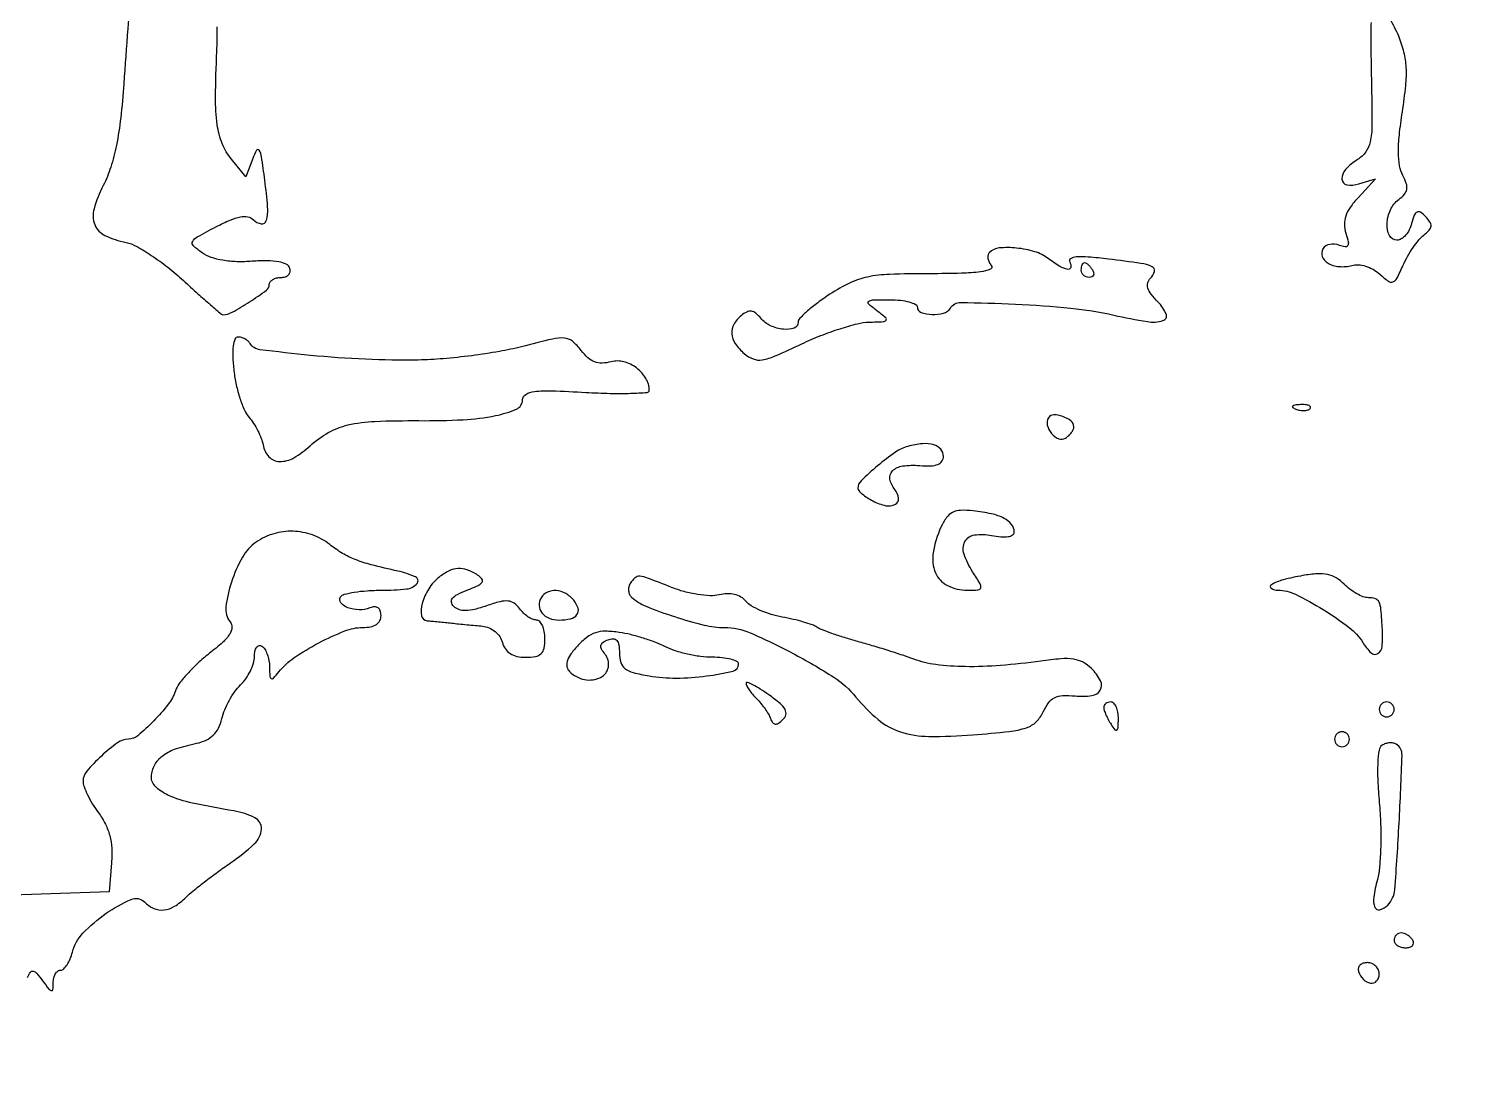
# Model space of a CAD drawing. Extents: x 0 to 5034, y 0 to 2560.
# Drawn here: x 191.7 to 383.4, y 1139.9 to 1279.4 of the extents above; entities that cross this region are included whole.
import ezdxf

# ---------------------------------------------------------------- set-up
doc = ezdxf.new("R2010")
doc.units = 0

msp = doc.modelspace()

# ---------------------------------------------------------------- linework, layer by layer
for points in [[(524.94203, 1406.5, -0.000002), (524.957967, 1420.439069, -0.000002), (524.972858, 1433.372917, -0.000002), (524.985445, 1444.229163, -0.000017)], [(205.425326, 1284.432423, 0.004765), (205.002365, 1279.416581, 0.00155), (204.471201, 1272, -0.011364), (204.053321, 1267.426774, -0.021395), (203.475037, 1263.765028, -0.02634), (202.708607, 1260.789314, -0.041219), (201.710999, 1258.342499, 0.046785), (200.473867, 1255.209063, 0.167351), (200.578073, 1253.08849, 0.188528), (201.939735, 1251.636811, 0.061761), (204.772426, 1250.693887, -0.077184), (206.145813, 1250.189397, -0.020105), (208.161123, 1248.964039, -0.019947), (210.372105, 1247.364162, -0.019192), (212.478204, 1245.573372, 0.003009), (214.409675, 1243.820283, 0.00476), (216.088489, 1242.343428, 0.001335), (217.560145, 1241.080292, 0.178518), (217.777864, 1241, 0.127226), (219.015559, 1241.320116, 0.01702), (221.34549, 1242.71745, 0.013084), (223.614875, 1244.27144, 0.240535), (224, 1245.02568, -0.159607), (224.121729, 1245.397306, -0.096819), (224.465104, 1245.713794, -0.078504), (224.977822, 1245.927522, -0.059636), (225.583333, 1246, 0.081869), (226.156237, 1246.094439, 0.124461), (226.577675, 1246.367188, 0.144188), (226.780541, 1246.774237, 0.125998), (226.744923, 1247.25, 0.203316), (226.277675, 1247.775738, 0.066043), (225.266998, 1248.100794, 0.044612), (223.757083, 1248.237228, 0.018418), (221.70409, 1248.163528, -0.025233), (219.618537, 1248.117096, -0.034537), (217.749856, 1248.299387, -0.039545), (216.177951, 1248.692965, -0.071779), (214.997575, 1249.289145, -0.033706), (213.81414, 1250.243015, -0.339004), (213.712739, 1250.829099, -0.146196), (214.299909, 1251.431364, -0.006817), (216.834154, 1252.796539, -0.01795), (218.753182, 1253.710764, -0.055979), (220.119774, 1254.128792, -0.092596), (221.11915, 1254.129139, -0.151412), (221.862412, 1253.737588, 0.155999), (222.913707, 1253.195748, 0.381506), (223.592151, 1253.623497, 0.089377), (223.776648, 1255.442954, 0.013666), (223.394942, 1259.080439, 0.004208), (222.953847, 1262.203712, 0.091776), (222.653998, 1263.074134, 0.582046), (222.301934, 1263.074759, 0.040003), (221.773318, 1261.947177), (220.85661, 1259.5), (218.928305, 1261.860784, -0.076377), (217.688842, 1263.964389, -0.061173), (217.01767, 1266.50996, -0.036404), (216.786155, 1270.190091, -0.008651), (216.953619, 1276.333752, 0.014978), (217.001737, 1279.629484, 0.060916)], [(371.896533, 1280.25, 0.015221), (371.865624, 1279.170134, 0.001776), (371.878606, 1276.755448, 0.002131), (371.916486, 1273.883359, 0.00174), (371.980799, 1270.811099, -0.007507), (372.022494, 1266.374613, -0.050614), (371.788455, 1264.190701, -0.105837), (371.192869, 1262.852667, -0.096011), (370.084265, 1261.820552, 0.06579), (368.462384, 1260.482943, 0.202842), (367.98565, 1259.17496, 0.356853), (368.653971, 1258.437523, 0.112269), (370.25, 1258.556823), (372.5, 1259.248422), (370.15561, 1256.709287, 0.033171), (369.096141, 1255.397049, 0.070897), (368.505941, 1254.239025, 0.086455), (368.328252, 1253.118813, 0.07317), (368.52101, 1251.933804, -0.020023), (368.837344, 1250.778646, -0.181855), (368.769481, 1250.269576, -0.319708), (368.420773, 1250.096977, -0.051833), (367.647424, 1250.305054, 0.134176), (366.353769, 1250.434394, 0.212187), (365.439672, 1249.828583, 0.244218), (365.350891, 1248.825581, 0.156078), (366.121885, 1247.911025, 0.073509), (366.782416, 1247.620828, 0.043606), (367.630292, 1247.466504, 0.04261), (368.52294, 1247.459618, 0.056171), (369.321664, 1247.612961, -0.09462), (370.165463, 1247.70891, -0.056015), (371.16414, 1247.519571, -0.052632), (372.169582, 1247.089198, -0.056548), (373.036843, 1246.466657, 0.024967), (374.22847, 1245.491867, 0.251848), (374.842257, 1245.403941, 0.189014), (375.364166, 1245.866117, 0.013871), (376.202983, 1247.626524, -0.024981), (376.801205, 1248.81338, -0.02121), (377.545982, 1250.003329, -0.021746), (378.318462, 1251.029798, -0.054666), (378.987804, 1251.682679, 0.039686), (379.71621, 1252.351874, 0.165552), (379.955905, 1252.888212, 0.174409), (379.812606, 1253.442038, 0.04507), (379.217247, 1254.165433, 0.046062), (378.522955, 1254.75028, 0.274435), (378.069484, 1254.783126, 0.19154), (377.709354, 1254.379837, 0.023667), (377.350615, 1253.232753, -0.054587), (377.024471, 1252.378843, -0.06217), (376.531887, 1251.655871, -0.071685), (375.955833, 1251.165321, -0.141503), (375.383369, 1251, -0.283386), (374.378908, 1251.61901, -0.128364), (374.042421, 1253.190894, -0.096816), (374.502906, 1255.093363, -0.12792), (375.626612, 1256.468922, 0.055466), (376.380367, 1257.160201, 0.138443), (376.69761, 1257.829454, 0.124544), (376.634582, 1258.612722, 0.040845), (376.170006, 1259.682341, -0.083238), (375.732195, 1260.980381, -0.037893), (375.582437, 1262.770556, -0.028261), (375.697579, 1265.128355, -0.012287), (376.104015, 1268.240208, 0.012943), (376.558598, 1271.75663, 0.037809), (376.624825, 1274.200229, 0.049162), (376.32281, 1276.243735, 0.037719), (375.611648, 1278.387032, 0.036797), (374.415114, 1280.746433, 0.141709)], [(191.560307, 1152, -0.054868), (191.927459, 1152.705139, -0.308526), (192.301281, 1152.855574, -0.164315), (192.768618, 1152.574392, -0.017247), (193.57142, 1151.55887, 0.008043), (194.415607, 1150.449633, 0.184794), (194.751855, 1150.248665, 0.437188), (194.956824, 1150.404824, 0.023866), (195, 1151.30887, -0.056064), (195.072763, 1151.955751, -0.075544), (195.288153, 1152.503231, -0.09482), (195.60671, 1152.870344, -0.168319), (195.980948, 1153, 0.193378), (196.400341, 1153.168504, 0.05672), (196.852626, 1153.712728, 0.047815), (197.265702, 1154.497489, 0.03578), (197.570861, 1155.426309, -0.131611), (198.976395, 1157.953148, -0.048258), (202.114734, 1160.623549, -0.047958), (205.44234, 1162.496818, -0.309962), (207.237802, 1162.162198, 0.092032), (208.506794, 1161.290581, 0.131729), (209.848564, 1161.079064, 0.112408), (211.272442, 1161.565937, 0.05569), (212.783646, 1162.75, -0.022597), (213.748514, 1163.614677, -0.006913), (215.2819, 1164.8337, -0.006904), (217.038589, 1166.152704, -0.007501), (218.783646, 1167.386001, 0.036918), (221.979408, 1169.93891, 0.19134), (222.933312, 1171.939892, 0.301586), (222.073921, 1173.444044, 0.075716), (219.25, 1174.363423, -0.012566), (213.694152, 1175.424616, -0.049851), (210.392792, 1176.494816, -0.100883), (208.65651, 1177.719183, -0.229862), (208.188822, 1179.211768, -0.096671), (208.725484, 1180.724234, -0.106666), (209.778605, 1181.863237, -0.07486), (211.526056, 1182.734645, -0.026501), (214.23477, 1183.455669, 0.055926), (215.517406, 1183.879155, 0.085864), (216.479255, 1184.539941, 0.085578), (217.165328, 1185.487254, 0.0552), (217.625715, 1186.76523, -0.040872), (218.012353, 1187.943048, -0.027147), (218.635235, 1189.222167, -0.027345), (219.380957, 1190.406024, -0.046988), (220.140944, 1191.288955, 0.049036), (220.852448, 1192.122425, 0.038661), (221.453902, 1193.145798, 0.039875), (221.865941, 1194.19458, 0.073793), (222, 1195.097972, -0.0489), (222.071617, 1195.828502, -0.106429), (222.29375, 1196.343093, -0.183072), (222.621805, 1196.562316, -0.19765), (223, 1196.5, -0.119837), (223.386294, 1196.108484, -0.047067), (223.715592, 1195.419912, -0.043102), (223.945683, 1194.574968, -0.041324), (224.031803, 1193.690983, 0.012106), (224.07991, 1192.449312, 0.261772), (224.271689, 1192.153371, 0.341221), (224.57785, 1192.207159, 0.017038), (225.281803, 1193.034245, -0.075329), (227.30716, 1194.918593, -0.028087), (230.643419, 1196.931223, -0.027413), (234.126061, 1198.536198, -0.094537), (236.55716, 1199, 0.048456), (237.60428, 1199.101716, 0.097354), (238.369966, 1199.414459, 0.12739), (238.832492, 1199.925592, 0.121112), (239, 1200.606989, 0.077669), (238.900225, 1201.245425, 0.166102), (238.606191, 1201.640962, 0.166138), (238.131663, 1201.773866, 0.07771), (237.5, 1201.638374, -0.094542), (236.042054, 1201.376259, -0.08673), (234.541956, 1201.65492, -0.132129), (233.618271, 1202.313556, -0.320935), (233.564761, 1203.104785, -0.195105), (234.043057, 1203.454877, -0.021245), (235.406924, 1203.737031, -0.023511), (237.126122, 1203.93475, -0.016874), (239.059017, 1204, 0.026091), (242.433826, 1204.176223, 0.192643), (243.832283, 1204.913121, 0.500882), (243.633609, 1205.787204, 0.049946), (241.25, 1206.573893, -0.007876), (237.680045, 1207.427599, -0.030379), (235.510829, 1208.125376, -0.042918), (233.84374, 1208.946649, -0.029881), (232.115141, 1210.137561, 0.078506), (229.797518, 1211.422777, 0.079307), (227.204745, 1211.925048, 0.079903), (224.601217, 1211.594197, 0.081466), (222.251808, 1210.46382, 0.110813), (220.392396, 1208.42357, 0.050116), (218.915333, 1205.099839, 0.049752), (218.170706, 1201.748211, 0.202032), (218.735113, 1199.781732, -0.18675), (218.983586, 1199.003241, -0.130859), (218.69047, 1198.120309, -0.065234), (217.739744, 1197.016564, -0.016649), (215.925133, 1195.5, 0.02133), (214.40428, 1194.204582, 0.021825), (213.011444, 1192.79375, 0.022215), (211.914772, 1191.467461, 0.079832), (211.40226, 1190.5, -0.083077), (210.435261, 1188.702718, -0.02798), (208.47676, 1186.44855, -0.023942), (206.357696, 1184.467904, -0.177782), (205.083337, 1184, 0.158301), (203.640084, 1183.531318, 0.029313), (201.451815, 1181.73772, 0.028498), (199.492065, 1179.711008, 0.179807), (199, 1178.386927, 0.08896), (199.134256, 1177.638312, 0.024178), (199.608031, 1176.527808, 0.023662), (200.277633, 1175.298935, 0.022606), (201.069894, 1174.119334, -0.043317), (201.993649, 1172.612848, -0.052132), (202.577503, 1171.058451, -0.049748), (202.844555, 1169.357457, -0.034501), (202.819894, 1167.409827), (202.5, 1163.5), (179, 1162.715236, -0.003723)], [(181.787941, 1135.406487, 0.000138), (145.482694, 1135.489834, 0.000797)]]:
    msp.add_lwpolyline(points, format="xyb")
for points in [[(320.675343, 1249.342009, 0.144121), (320.493114, 1249.007749, 0.088702), (320.476902, 1248.556526, 0.07543), (320.62635, 1248.058627, 0.062739), (320.923787, 1247.592009, -0.511905), (320.794556, 1247.093081, -0.05998), (319.477799, 1246.755062, -0.026514), (316.921733, 1246.554132, -0.006358), (312.665111, 1246.5, 0.008238), (307.255053, 1246.410861, 0.04256), (304.285131, 1246.058716, 0.06233), (301.960635, 1245.268779, 0.031084), (299.25, 1243.737455, 0.015214), (297.621987, 1242.607323, 0.021439), (296.248438, 1241.496343, 0.018425), (295.214704, 1240.514175, 0.195984), (295, 1239.987455, -0.317686), (294.451143, 1239.210802, -0.111652), (293.019305, 1239.041053, -0.082448), (291.278717, 1239.52072, -0.111622), (289.989766, 1240.512331, 0.046911), (289.309769, 1241.190863, 0.137756), (288.710546, 1241.456146, 0.150414), (288.094431, 1241.359496, 0.059704), (287.367321, 1240.889886, 0.088483), (286.364181, 1239.702696, 0.151064), (286.076812, 1238.448283, 0.132921), (286.539948, 1237.134642, 0.06186), (287.75, 1235.773786, 0.090896), (288.953266, 1235.05393, 0.132202), (290.177969, 1234.937281, 0.061095), (291.929532, 1235.45989, 0.007861), (295.5, 1237.087532, -0.016475), (298.017231, 1238.183072, -0.016131), (300.61875, 1239.118825, -0.016246), (302.951307, 1239.790919, -0.056818), (304.5, 1240.000537, 0.005926), (306.430637, 1240.064022, 0.234427), (306.793232, 1240.264593, 0.388868), (306.748533, 1240.589422, 0.011186), (305.55887, 1241.531803, -0.018207), (304.45004, 1242.435778, -0.459576), (304.453905, 1242.782032, -0.171029), (304.970459, 1242.976037, -0.005124), (307.30887, 1243, -0.025603), (308.723315, 1242.927523, -0.040567), (309.915731, 1242.70625, -0.048853), (310.760267, 1242.386244, -0.285112), (311, 1242, 0.315209), (311.492153, 1241.296887, 0.080933), (312.932364, 1241.02307, 0.072146), (314.524336, 1241.211279, 0.191154), (315.427831, 1241.883229, -0.264174), (316.8043, 1242.636401, -0.006725), (324.14973, 1242.420942, -0.014723), (331.567753, 1241.884299, -0.029634), (337.35655, 1240.944689, 0.014169), (341.871324, 1240.067858, 0.11378), (343.96963, 1240.20043, 0.449342), (344.386733, 1241.094514, 0.094602), (343.2875, 1242.7125, -0.029205), (342.367374, 1243.746888, -0.090726), (341.931731, 1244.568269, -0.145522), (341.919499, 1245.260036, -0.129228), (342.283333, 1245.883333, 0.133165), (342.814559, 1246.809791, 0.364565), (342.514244, 1247.44223, 0.071864), (340.997599, 1247.886248, 0.005149), (336.637852, 1248.460769, 0.009201), (333.940917, 1248.737695, 0.039019), (332.31944, 1248.747297, 0.111401), (331.557119, 1248.516515, 0.425306), (331.446869, 1248.085968, -0.170691), (331.602966, 1247.372702, -0.423173), (331.219753, 1247.082903, -0.097224), (330.108519, 1247.484769, -0.026685), (328.55887, 1248.531803, 0.088345), (326.755493, 1249.450874, 0.048209), (324.31341, 1249.942744, 0.048144), (321.989796, 1249.957149, 0.175619)], [(334.5, 1247, -0.082592), (334.656512, 1246.6179, -0.161196), (334.6254, 1246.29375, -0.182303), (334.413961, 1246.078288, -0.108972), (334.059017, 1246, -0.093332), (333.654762, 1246.076123, -0.09642), (333.311086, 1246.29375, -0.099167), (333.081062, 1246.618444, -0.105053), (333, 1247, -0.042167), (333.032345, 1247.382849, -0.061769), (333.129539, 1247.70625, -0.081139), (333.272352, 1247.92554, -0.210953), (333.440983, 1248, -0.151918), (333.65171, 1247.934461, -0.038439), (333.933975, 1247.70625, -0.035638), (334.231006, 1247.382774, -0.029505)], [(219.251684, 1233.45942, 0.025623), (219.559097, 1231.595716, 0.024725), (220.058174, 1229.750493, 0.025526), (220.660309, 1228.172978, 0.077533), (221.278499, 1227.20942, -0.037992), (221.885407, 1226.409804, -0.025757), (222.455623, 1225.418015, -0.026008), (222.909569, 1224.396789, -0.046253), (223.158246, 1223.511484, 0.142056), (223.951061, 1221.925744, 0.204007), (225.365065, 1221.29011, 0.136005), (227.29153, 1221.782801, 0.05673), (229.470851, 1223.385406, -0.058979), (231.914071, 1225.16525, -0.071162), (234.559054, 1226.190175, -0.046946), (238.17857, 1226.677287, -0.012045), (244.088612, 1226.771052, 0.015156), (250.012569, 1226.901911, 0.036605), (254.356874, 1227.450327, 0.051795), (257.181949, 1228.331189, 0.299789), (258, 1229.572948, -0.27071), (258.425415, 1230.301106, -0.099539), (259.601269, 1230.684102, -0.037741), (261.901547, 1230.778491, -0.005727), (266.5, 1230.567328, 0.008462), (269.759246, 1230.435523, 0.014143), (272.503125, 1230.448666, 0.0078), (274.726577, 1230.556977, 0.395511), (275, 1230.848564, 0.136451), (274.554451, 1232.450801, 0.096389), (273.295377, 1233.844656, 0.095543), (271.594254, 1234.673679, 0.13104), (269.899538, 1234.677685, -0.056969), (268.679338, 1234.500232, -0.098108), (267.670192, 1234.668255, -0.093105), (266.766098, 1235.217907, -0.047288), (265.861067, 1236.200434, 0.055396), (264.689236, 1237.432024, 0.160608), (263.611314, 1237.863915, 0.073543), (262.00539, 1237.728321, 0.005876), (257.861067, 1236.701796, -0.02056), (254.886453, 1236.057062, -0.010978), (251.165438, 1235.493263, -0.010911), (247.334761, 1235.083372, -0.016706), (244, 1234.911927, -0.015596), (236.914537, 1235.005686, -0.013557), (229.508229, 1235.536393, -0.006629), (222.730953, 1236.297988, -0.226787), (221.408689, 1237.147745, 0.078637), (221.128077, 1237.47387, 0.053377), (220.722074, 1237.74965, 0.052686), (220.259676, 1237.936884, 0.06998), (219.810931, 1238, 0.306093), (219.388459, 1237.714632, 0.065116), (219.154862, 1236.809604, 0.041847), (219.099683, 1235.39196, 0.016876)], [(361.8125, 1228.316886, 0.051402), (362.359369, 1228.160852, 0.05415), (362.916927, 1228.123424, 0.060344), (363.402231, 1228.202593, 0.126455), (363.729167, 1228.395833, 0.296942), (363.77538, 1228.614691, 0.208169), (363.592839, 1228.799335, 0.077125), (363.112848, 1228.910055, 0.028489), (362.416667, 1228.921053, 0.018894), (361.670344, 1228.862007, 0.168741), (361.37858, 1228.720685, 0.470617), (361.395823, 1228.538436, 0.054073)], [(328.598008, 1227.15858, 0.201697), (328.441329, 1226.159267, 0.114471), (329.005503, 1225.04994, 0.122857), (329.966627, 1224.352292, 0.238621), (330.888197, 1224.430902, 0.049254), (331.313504, 1224.755568, 0.047334), (331.673408, 1225.161175, 0.051076), (331.919942, 1225.582804, 0.107169), (332, 1225.952028, 0.230399), (331.624228, 1226.724222, 0.081225), (330.515848, 1227.333933, 0.083886), (329.299679, 1227.547006, 0.261551)], [(309.715165, 1223.314404, 0.088124), (308.053945, 1222.541208, 0.021884), (305.66573, 1220.706104, 0.016782), (303.439908, 1218.704154, 0.203944), (303, 1217.670513, 0.192295), (303.118512, 1217.373757, 0.029216), (303.593571, 1216.928991, 0.029172), (304.246822, 1216.446935, 0.021505), (305.020667, 1215.98894, 0.070058), (306.743455, 1215.357122, 0.17635), (308.048035, 1215.537623, 0.313254), (308.476617, 1216.366803, 0.141594), (307.962468, 1217.545223, -0.124134), (307.305268, 1218.920733, -0.256939), (307.651211, 1220.022337, -0.159265), (309.028522, 1220.683646, -0.052218), (311.306623, 1220.746127, 0.026351), (312.792282, 1220.710119, 0.085702), (313.754266, 1220.904567, 0.149926), (314.29572, 1221.331834, 0.152439), (314.5, 1221.986305, 0.18173), (314.139663, 1222.944972, 0.146274), (313.200932, 1223.535128, 0.091751), (311.687541, 1223.668282, 0.041171)], [(314.163059, 1212.458531, 0.065363), (313.117848, 1209.043228, 0.142151), (313.432216, 1206.344444, 0.179618), (315.041664, 1204.629995, 0.115898), (317.723053, 1204, 0.019171), (319.153059, 1204.054848, 0.315927), (319.502491, 1204.342473, 0.206172), (319.428944, 1204.877776, 0.009214), (318.413102, 1206.49228, -0.062806), (317.260598, 1208.850428, -0.205761), (317.390691, 1210.542999, -0.24298), (318.655495, 1211.429837, -0.083237), (320.961943, 1211.357611, 0.026381), (322.222394, 1211.174011, 0.060484), (323.179999, 1211.201719, 0.101843), (323.781542, 1211.423165, 0.259361), (324, 1211.815983, 0.171706), (323.640153, 1212.832945, 0.103547), (322.638301, 1213.650166, 0.065826), (320.94545, 1214.261258, 0.026308), (318.507814, 1214.660548, 0.034312), (316.804677, 1214.730688, 0.110864), (315.713467, 1214.454073, 0.122604), (314.907671, 1213.75714, 0.046583)], [(246.792105, 1205.75, 0.085337), (245.403587, 1204.211908, 0.074016), (244.524001, 1202.222586, 0.107394), (244.434724, 1200.588524, 0.34721), (245.182612, 1199.90146, -0.003568), (245.82698, 1199.848635, -0.001464), (246.700517, 1199.768164, -0.001448), (247.63782, 1199.67631, -0.001856), (248.5, 1199.58606, 0.001794), (249.419604, 1199.489684, 0.001003), (250.539177, 1199.378676, 0.001), (251.671438, 1199.27099, 0.001627), (252.633369, 1199.1846, -0.081488), (253.496781, 1198.965118, -0.069286), (254.29939, 1198.473146, -0.070025), (254.929541, 1197.786782, -0.087), (255.289749, 1197, 0.083343), (255.68466, 1196.1206, 0.103336), (256.323367, 1195.493194, 0.091055), (257.227648, 1195.122623, 0.051875), (258.40638, 1195, 0.041855), (259.738789, 1195.111733, 0.151058), (260.490638, 1195.490976, 0.156397), (260.88234, 1196.2192, 0.045836), (261, 1197.5, 0.043643), (260.916304, 1198.457036, 0.063407), (260.665196, 1199.265625, 0.083119), (260.295907, 1199.812887, 0.205661), (259.860243, 1200, -0.104027), (259.343294, 1200.10873, -0.045298), (258.726282, 1200.449943, -0.042206), (258.113291, 1200.945692, -0.043782), (257.600463, 1201.531722, 0.078933), (256.867426, 1202.259626, 0.135785), (256.065996, 1202.556196, 0.086061), (254.969988, 1202.460389, 0.019136), (253.164457, 1201.907485, -0.022106), (251.555135, 1201.425096, -0.057909), (250.361065, 1201.267368, -0.084879), (249.458359, 1201.407225, -0.116102), (248.761397, 1201.838603, -0.145972), (248.457154, 1202.401519, -0.227094), (248.586408, 1202.927404, -0.106335), (249.241982, 1203.448179, -0.024032), (250.553276, 1204.020256, 0.015788), (252.0172, 1204.630403, 0.134405), (252.559352, 1205.081222, 0.333265), (252.544474, 1205.525612, 0.082687), (251.966116, 1206.042103, 0.052002), (250.560393, 1206.738637, 0.103498), (249.337419, 1206.923305, 0.10251), (248.135226, 1206.602591, 0.05034)], [(272.446149, 1204.912868, 0.084503), (272.254574, 1204.44006, 0.079984), (272.225098, 1203.921101, 0.083143), (272.358512, 1203.436772, 0.103462), (272.637132, 1203.063251, 0.084627), (274.599562, 1201.846903, 0.01776), (278.407572, 1200.454735, 0.019014), (282.368423, 1199.328822, 0.059804), (285.107752, 1199, -0.102184), (288.534836, 1198.292222, -0.019906), (294.254135, 1195.549704, -0.021041), (299.776673, 1192.32128, -0.080042), (302.741286, 1189.663758, 0.049804), (305.730762, 1186.640305, 0.094865), (308.716526, 1185.000013, 0.0757), (312.544842, 1184.374009, 0.022988), (318.437923, 1184.580316, 0.006906), (323.356902, 1185.047909, 0.052293), (325.632946, 1185.540355, 0.113922), (326.95328, 1186.339779, 0.093262), (327.905651, 1187.692272, -0.051772), (328.616541, 1188.902851, -0.118997), (329.419887, 1189.578796, -0.105419), (330.508861, 1189.859812, -0.035446), (332.158146, 1189.812997, 0.058362), (334.421028, 1189.852267, 0.228105), (335.557139, 1190.600642, 0.264543), (335.58537, 1191.852666, 0.072805), (334.3634, 1193.493743, 0.073508), (333.240991, 1194.327068, 0.086539), (331.985513, 1194.742073, 0.056827), (330.27428, 1194.798684, 0.015286), (327.568757, 1194.497045, -0.015604), (322.158597, 1193.897344, -0.023512), (317.417802, 1193.744749, -0.027341), (313.462085, 1194.020141, -0.058826), (310.5, 1194.750328, 0.00934), (309.034967, 1195.269437, 0.003999), (307.059375, 1195.910673, 0.003955), (304.942437, 1196.560753, 0.0052), (303, 1197.118542, -0.007803), (301.203768, 1197.644487, -0.009307), (299.528125, 1198.198037, -0.008249), (298.136165, 1198.712737, -0.058306), (297.5, 1199.049737, 0.067476), (296.894051, 1199.356688, 0.013071), (295.721704, 1199.729634, 0.013684), (294.321013, 1200.093997, 0.012263), (292.850483, 1200.396072, -0.029554), (291.364246, 1200.75532, -0.028724), (289.916133, 1201.289986, -0.029975), (288.701615, 1201.908532, -0.08699), (287.98606, 1202.516796, 0.086029), (287.316507, 1203.088161, 0.074896), (286.461374, 1203.434968, 0.067955), (285.465663, 1203.534948, 0.052618), (284.385314, 1203.38186, -0.073039), (283.191292, 1203.261954, -0.027657), (281.519447, 1203.431441, -0.026683), (279.693738, 1203.819974, -0.029402), (277.9795, 1204.391526, 0.00365), (274.791257, 1205.640285, 0.068122), (273.742714, 1205.885767, 0.206472), (273.090049, 1205.674337, 0.074317)], [(362.738957, 1205.972076, 0.020719), (360.1102, 1205.397025, 0.06946), (358.486889, 1204.71931, 0.565006), (358.483205, 1204.260276, 0.138434), (359.405263, 1204, -0.113954), (361.75804, 1203.456728, -0.024386), (365.456308, 1201.423746, -0.025426), (368.967859, 1199.009876, -0.091556), (370.782707, 1197.002734, 0.06076), (371.913008, 1195.587408, 0.34866), (372.803785, 1195.49392, 0.231908), (373.389353, 1196.451919, 0.038175), (373.426342, 1198.683799, 0.006015), (373.228008, 1201.442474, 0.082291), (372.98201, 1202.41393, 0.216655), (372.492854, 1202.853323, 0.076434), (371.538955, 1203, -0.091399), (370.852837, 1203.126477, -0.036285), (369.981587, 1203.533583, -0.034389), (369.081342, 1204.121348, -0.036483), (368.288955, 1204.816453, 0.061052), (367.217968, 1205.666818, 0.086171), (366.087467, 1206.114693, 0.068753), (364.686556, 1206.210098, 0.026165)], [(260.5, 1203, 0.148697), (260.222095, 1201.948319, 0.160429), (260.589986, 1200.956022, 0.133262), (261.554677, 1200.24873, 0.092181), (262.89235, 1200, 0.056284), (264.443323, 1200.175145, 0.178483), (265.304018, 1200.736767, 0.240181), (265.448934, 1201.591374, 0.097625), (264.868879, 1202.657991, 0.090903), (263.785133, 1203.56484, 0.109771), (262.518989, 1203.952056, 0.127043), (261.345598, 1203.745065, 0.148549)], [(265.368396, 1196.51582, 0.027088), (264.428684, 1195.358477, 0.082966), (263.979487, 1194.456987, 0.135076), (263.958712, 1193.72033, 0.137116), (264.318396, 1193.081604, 0.148318), (266.315517, 1192.014031, 0.165416), (268.473414, 1192.29932, 0.238111), (269.518731, 1193.691708, 0.220781), (269.060567, 1195.427022, -0.046414), (268.594947, 1196.10767, -0.181715), (268.521284, 1196.602792, -0.19584), (268.792397, 1197.000272, -0.054806), (269.474477, 1197.351832, -0.093364), (270.177714, 1197.479959, -0.218504), (270.651277, 1197.259199, -0.142027), (270.923039, 1196.654173, -0.035014), (271, 1195.556513, 0.073364), (271.18647, 1194.2925, 0.157632), (271.741007, 1193.491635, 0.101116), (272.850141, 1192.954583, 0.020508), (275, 1192.5, 0.043695), (278.630494, 1192.208813, 0.031075), (282.705108, 1192.492168, 0.02472), (286.249313, 1193.140731, 0.348227), (287, 1194.087898, 0.292262), (286.774508, 1194.440717, 0.045509), (285.957287, 1194.73207, 0.038638), (284.810657, 1194.933947, 0.024264), (283.45034, 1195, -0.032967), (281.891532, 1195.102892, -0.022386), (280.140017, 1195.415442, -0.022608), (278.468782, 1195.871785, -0.041394), (277.165785, 1196.414269, 0.02839), (275.869377, 1196.993963, 0.015334), (274.216291, 1197.565831, 0.015229), (272.491633, 1198.04673, 0.023141), (270.965445, 1198.348485, 0.033988), (269.116482, 1198.498535, 0.082551), (267.767516, 1198.292308, 0.087727), (266.6075, 1197.671424, 0.042075)], [(288, 1191.496666, 0.126545), (288.085897, 1191.162707, 0.024799), (288.414397, 1190.630605, 0.024874), (288.870652, 1190.03343, 0.020815), (289.410714, 1189.446429, -0.024365), (289.984869, 1188.813414, -0.019311), (290.543415, 1188.077679, -0.019706), (291.008987, 1187.353425, -0.045251), (291.285714, 1186.767857, 0.06632), (291.571363, 1186.223804, 0.221145), (291.912805, 1186.028494, 0.17216), (292.347242, 1186.142518, 0.038908), (292.952045, 1186.627045, 0.145743), (293.339285, 1187.290784, 0.190517), (293.243619, 1187.98048, 0.090496), (292.559006, 1188.801828, 0.01917), (291.077045, 1189.945139, 0.012989), (289.896073, 1190.740663, 0.024955), (288.903882, 1191.304708, 0.029028), (288.17647, 1191.619984, 0.521163)], [(336.015313, 1188.25, 0.077483), (336.083671, 1187.863534, 0.020703), (336.310881, 1187.279688, 0.02047), (336.627829, 1186.629313, 0.019837), (337, 1186, 0.023197), (337.520491, 1185.271114, 0.409657), (337.781653, 1185.237851, 0.220444), (337.949578, 1185.555791, 0.011293), (337.984687, 1186.75, 0.042523), (337.917196, 1187.611405, 0.062416), (337.701752, 1188.339062, 0.082215), (337.381177, 1188.832025, 0.210568), (337, 1189, 0.073605), (336.619044, 1188.943614, 0.089496), (336.298248, 1188.779687, 0.102891), (336.086708, 1188.535958, 0.133323)], [(373, 1188, 0.099038), (373.076342, 1187.618362, 0.097945), (373.29375, 1187.29375, 0.097945), (373.618362, 1187.076342, 0.099038), (374, 1187, 0.099038), (374.381638, 1187.076342, 0.097945), (374.70625, 1187.29375, 0.097945), (374.923658, 1187.618362, 0.099038), (375, 1188, 0.099038), (374.923658, 1188.381638, 0.097945), (374.70625, 1188.70625, 0.097945), (374.381638, 1188.923658, 0.099038), (374, 1189, 0.099038), (373.618362, 1188.923658, 0.097945), (373.29375, 1188.70625, 0.097945), (373.076342, 1188.381638, 0.099038)], [(367, 1184, 0.099038), (367.076342, 1183.618362, 0.097945), (367.29375, 1183.29375, 0.097945), (367.618362, 1183.076342, 0.099038), (368, 1183, 0.099038), (368.381638, 1183.076342, 0.097945), (368.70625, 1183.29375, 0.097945), (368.923658, 1183.618362, 0.099038), (369, 1184, 0.099038), (368.923658, 1184.381638, 0.097945), (368.70625, 1184.70625, 0.097945), (368.381638, 1184.923658, 0.099038), (368, 1185, 0.099038), (367.618362, 1184.923658, 0.097945), (367.29375, 1184.70625, 0.097945), (367.076342, 1184.381638, 0.099038)], [(373.384434, 1183.184017, 0.210776), (372.977482, 1182.541556, 0.024905), (372.805794, 1180.819392, 0.023631), (372.800388, 1178.479714, 0.01152), (373.003266, 1175.5, -0.014972), (373.182161, 1172.574738, -0.013949), (373.191887, 1169.574017, -0.014083), (373.050951, 1166.908251, -0.045096), (372.748192, 1165.156229, 0.028627), (372.259329, 1162.79329, 0.134018), (372.423616, 1161.427107, 0.38926), (373.095382, 1161.109011, 0.121902), (374.137871, 1161.737871, 0.178892), (375.085334, 1163.796377, 0.006196), (375.667603, 1172.751638, 0.004918), (376.057158, 1181.869243, 0.268723), (375.273343, 1183.331065, 0.095896), (374.865347, 1183.485739, 0.062293), (374.360082, 1183.509369, 0.059606), (373.839236, 1183.405543, 0.068823)], [(375, 1157, 0.153634), (375.120018, 1156.618621, 0.097988), (375.457961, 1156.29375, 0.080552), (375.962904, 1156.074545, 0.062283), (376.559017, 1156, 0.066118), (377.110654, 1156.073267, 0.138808), (377.478525, 1156.29375, 0.191142), (377.607943, 1156.620352, 0.139169), (377.5, 1157, 0.06081), (377.193797, 1157.382515, 0.051032), (376.7871, 1157.70625, 0.053229), (376.346558, 1157.926698, 0.089642), (375.940983, 1158, 0.105429), (375.581949, 1157.923444, 0.099231), (375.276414, 1157.70625, 0.096318), (375.071618, 1157.381732, 0.092995)], [(370.229167, 1152.8125, 0.113253), (370.877068, 1151.749304, 0.165501), (371.846361, 1151.257027, 0.244413), (372.653027, 1151.540134, 0.190724), (373, 1152.416667, 0.099038), (372.879125, 1153.020927, 0.097945), (372.534896, 1153.534896, 0.097945), (372.020927, 1153.879125, 0.099038), (371.416667, 1154, 0.077096), (370.841384, 1153.910766, 0.119977), (370.414714, 1153.651172, 0.144529), (370.204183, 1153.264262, 0.134046)]]:
    msp.add_lwpolyline(points, format="xyb", close=True)

doc.saveas('drawing.dxf')
